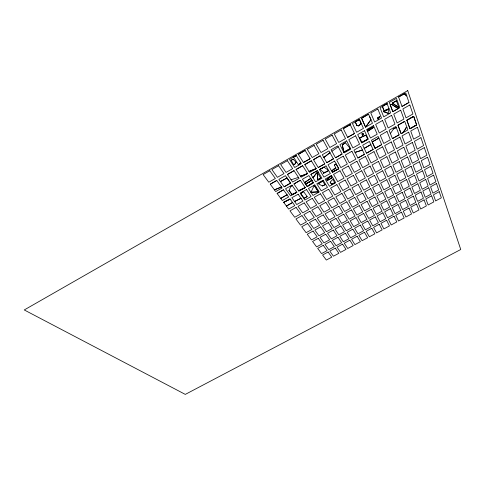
<?xml version="1.0" encoding="UTF-8"?>
<svg xmlns="http://www.w3.org/2000/svg" width="485" height="485" viewBox="0 0 485 485"><rect width="100%" height="100%" fill="white"/><g stroke="black" fill="none" stroke-linecap="round" stroke-linejoin="round"><path stroke-width="0.73" d="M305.677 184.076L312.025 180.499L305.677 184.076L307.193 186.531L313.565 182.948L308.896 175.576L302.422 179.238L307.193 186.531L313.195 182.342L307.193 186.531M286.95 177.995L280.433 181.572L286.95 177.995L290.539 183.069L284.137 186.81L290.588 183.16L285.416 175.661L278.863 179.383L284.137 186.81M330.158 182.117L331.722 184.421L334.553 182.76L333.08 179.171L330.158 182.117L331.722 184.421M358.56 125.912L361.222 123.505L358.56 125.912L356.96 125.609L355.184 121.808L359.367 119.419L363.453 128.379L356.596 132.278L352.443 123.499L359.421 119.51L355.238 121.899L356.96 125.609M291.994 194.612L289.024 190.356L291.994 194.612L296.856 192.23L291.958 194.515M383.617 111.714L388.115 109.404L383.617 111.714L389.025 113.611L388.115 109.404M392.298 103.087L398.731 107.458L392.298 103.087L396.415 100.765L392.444 103.129M404.066 93.866L406.769 95.897L404.066 93.866L398.591 96.994L401.986 106.457L408.994 102.468L405.787 93.005L398.591 96.994M398.118 108.531L391.498 104.354L390.255 104.942L391.528 104.214L398.118 108.531L392.826 111.665L399.804 107.694L396.427 98.358L389.322 102.42L392.826 111.665M290.933 186.252L292.237 185.519L290.933 186.252L289.012 190.453M318.36 191.896L314.256 185.391L310.927 192.29L318.36 191.896L314.256 185.391M363.465 133.975C360.191 138.237 366.096 132.684 361.895 133.854L362.519 135.642M393.468 128.968L396.263 127.506L393.468 128.968L390.395 133.569M296.129 162.336L294.747 164.154L293.722 164.712L294.795 164.251L296.129 162.336L293.14 159.177L291.115 160.329L293.098 159.238M402.944 132.569C408.922 123.305 404.12 132.975 401.162 133.69L407.843 129.938L404.708 121.341L397.918 125.178L401.107 133.605M379.791 116.673C373.905 123.784 384.132 113.254 377.554 117.897L378.045 119.219M365.508 127.009L361.549 118.176L368.558 114.169L372.48 123.245L365.593 127.161L370.916 119.716L369.728 116.891M302.949 175.376L307.605 173.539L301.1 177.219L296.062 169.489L302.676 165.731L307.605 173.539L300.445 176.188L303.064 175.394M298.899 164.348L300.785 162.736L298.475 164.845L293.492 157.055M326.793 179.662L331.14 176.019L326.793 179.662L327.151 180.59L331.873 177.904L331.14 176.019M317.208 173.406L317.687 173.042L320.724 177.995L317.681 179.717L317.208 173.406L317.687 173.042M331.946 170.714C342.392 165.112 329.218 169.58 332.686 172.048L338.675 168.713L336.172 164.051L334.365 165.058L335.82 168.071M342.277 144.876L345.375 142.742L350.322 148.555L343.877 152.138L342.277 144.876L343.986 152.169M342.392 144.924L345.375 142.742M304.604 182.548L310.703 178.413L311.928 180.365L305.52 183.979L304.635 182.627L310.703 178.413M367.794 131.199L373.183 127.7L373.056 126.967L367.345 130.035L367.794 131.199L373.183 127.7M300.688 193.406L303.598 191.648L307.175 196.54L304.259 198.226L300.73 193.497L303.598 191.648M405.478 128.246C409.207 126.664 404.714 127.755 405.666 128.749M331.704 184.312L334.553 182.76M382.332 106.336L387.054 103.59L382.386 106.433L384.144 110.865L389.031 108.676L384.065 110.719L382.386 106.433M323.562 172.345L320.009 169.398L323.938 167.125L327.399 169.526L328.206 170.841C324.756 173.175 322.537 171.641 323.707 173.436M323.592 173.381L328.206 170.841M298.323 154.321L305.113 150.435L310.127 158.716L303.446 162.511L298.372 154.412L305.113 150.435M343.277 128.616L350.225 124.645L343.277 128.616L347.636 137.376L354.462 133.49L350.225 124.645M296.214 155.521L289.503 159.486L294.728 167.477L301.373 163.694L296.214 155.521L294.037 156.752M370.916 119.716L365.593 127.161L361.604 118.267L368.558 114.169M387.115 103.681L380.04 107.725L383.708 116.855L390.655 112.902L387.054 103.59M343.877 152.138L350.322 148.555M270.248 184.161L276.777 180.45L282.131 187.944L275.704 191.575L270.29 184.251L276.777 180.45M287.423 174.4L294.007 170.659L299.081 178.359L292.6 182.027L287.466 174.497L294.007 170.659M304.744 164.56L311.328 160.82L304.792 164.651L309.636 172.387L316.171 168.695L311.328 160.82M313.462 159.607L320.136 155.812L324.774 163.827L318.215 167.537L313.51 159.698L320.136 155.812M326.823 162.669L333.371 158.85L326.823 162.669L322.27 154.721L328.969 150.914L333.419 158.941M335.474 157.777L342.095 154.036L337.796 145.9L331.067 149.726L335.474 157.777L342.095 154.036M318.251 183.651L322.719 181.117L324.968 184.73L322.422 185.973L318.275 183.73L322.719 181.117M277.093 193.424L283.489 189.811L288.611 196.983L282.318 200.517L277.141 193.515L283.489 189.811M293.916 183.918L300.361 180.281L305.21 187.646L298.863 191.211L293.958 184.015L300.361 180.281M310.873 174.339L317.378 170.665L321.955 178.231L315.553 181.827L310.921 174.436L317.378 170.665M401.162 133.69L397.973 125.263L404.708 121.341M372.195 141.911L378.876 138.14L372.195 141.911L375.093 148.349L381.689 144.645L378.167 136.455L371.455 140.244L375.093 148.349M317.566 179.662L320.724 177.995M409.88 128.689L416.579 124.906L413.711 116.376L406.891 120.231L409.934 128.774L416.633 124.991L413.705 116.364L406.891 120.231L409.934 128.774L416.579 124.906M293.54 157.152L296.262 155.618M375.044 148.258L381.689 144.645M357.9 158.019L364.441 154.339L360.622 146.361L353.971 150.12L357.9 158.019L364.441 154.339M366.478 153.193L373.044 149.501L366.478 153.193L362.695 145.191L369.376 141.42L373.08 149.58M392.438 138.601L399.088 134.86L395.863 126.458L389.097 130.277L392.438 138.601L399.088 134.86M283.689 202.372L289.951 198.856L294.813 205.628L288.642 209.077L283.64 202.281L290.133 199.135L283.64 202.281M361.871 142.432L367.66 139.195L365.872 135.151L359.785 137.861L361.871 142.432L367.66 139.195M379.846 116.764L377.554 117.897M291.073 179.783L298.439 177.389M318.384 191.805L310.927 192.29M363.52 134.066L361.895 133.854M356.869 125.433L358.579 125.76M383.635 111.568L389.025 113.611M320.009 169.398L323.938 167.125M408.994 102.468L401.986 106.457M413.699 116.358L406.885 120.225M373.056 126.967L367.345 130.035M291.109 160.299L293.722 164.712M365.872 135.151L359.785 137.861M354.462 133.49L347.636 137.376M338.269 146.797L331.904 151.253M336.172 164.051L334.365 165.058M338.675 168.713L332.686 172.048M324.774 163.827L318.215 167.537M331.873 177.904L327.151 180.59M324.968 184.73L322.422 185.973M310.127 158.716L303.446 162.511M311.928 180.365L305.52 183.979M302.676 165.731L296.062 169.489M307.175 196.54L304.259 198.226M359.367 119.419L361.276 123.596M390.255 104.942L392.765 111.574M396.415 100.765L398.731 107.458M317.323 173.448L317.681 179.717M316.438 173.133L313.013 177.777L316.438 173.133L318.239 172.084L316.438 173.133M329.958 152.69L323.859 157.492L329.958 152.69M407.727 90.604L24.25 309.951L185.288 394.396L460.75 249.502L407.727 90.604M269.799 170.75L263.125 174.564L268.793 182.227L275.353 178.498L269.799 170.75M278.578 165.725L271.879 169.556L277.402 177.328L283.992 173.581L278.578 165.725M287.399 160.687L280.669 164.53L286.047 172.411L292.661 168.647L287.399 160.687M314.104 145.421L307.284 149.319L312.207 157.528L318.912 153.715L314.104 145.421M323.089 140.286L316.232 144.203L321.009 152.526L327.745 148.695L323.089 140.286M332.11 135.127L325.223 139.062L329.842 147.495L336.608 143.645L332.11 135.127M341.173 129.944L334.256 133.896L338.724 142.445L345.514 138.583L341.173 129.944M377.839 108.979L370.801 113.005L374.626 122.02L381.543 118.085L377.839 108.979M346.666 140.862L339.9 144.706L344.162 152.866L350.813 149.107L346.666 140.862M355.572 135.8L348.776 139.662L352.886 147.931L359.567 144.154L355.572 135.8M364.514 130.72L357.688 134.6L361.652 142.978L368.357 139.183L364.514 130.72M373.498 125.615L366.642 129.513L370.449 138.001L377.191 134.187L373.498 125.615M382.526 120.486L375.639 124.402L379.294 132.999L386.06 129.174L382.526 120.486M391.589 115.339L384.672 119.268L388.17 127.979L394.966 124.136L391.589 115.339M400.695 110.162L393.747 114.108L397.088 122.935L403.914 119.074L400.695 110.162M409.843 104.966L402.865 108.931L406.048 117.867L412.905 113.993L409.843 104.966M291.952 185.149L285.532 188.774L290.576 195.873L296.893 192.321L291.952 185.149M325.993 165.925L319.457 169.611L323.956 177.104L330.382 173.491L325.993 165.925M334.595 161.062L328.03 164.773L332.389 172.363L338.839 168.738L334.595 161.062M343.228 156.182L336.638 159.904L340.858 167.604L347.339 163.96L343.228 156.182M351.91 151.284L345.29 155.024L349.364 162.821L355.869 159.159L351.91 151.284M386.994 131.465L380.258 135.273L383.744 143.487L390.37 139.759L386.994 131.465M370.819 144.633L364.193 148.368L370.819 144.633M287.047 194.77L280.767 198.42L287.047 194.77M298.202 194.218L291.873 197.68L296.735 204.549L302.931 201.087L298.166 194.242M306.484 189.568L300.166 193.115L304.865 200.008L311.079 196.528L306.484 189.568M314.801 184.9L308.454 188.459L313.025 195.443L319.269 191.951L314.801 184.9M323.155 180.208L316.784 183.785L321.216 190.86L327.484 187.356L323.155 180.208M331.54 175.497L325.144 179.092L329.442 186.258L335.741 182.742L331.54 175.497M339.967 170.762L333.541 174.376L337.705 181.639L344.029 178.104L339.967 170.762M348.424 166.015L341.967 169.641L346.005 177.001L352.353 173.448L348.424 166.015M356.918 161.244L350.437 164.882L354.335 172.345L360.707 168.774L356.918 161.244M365.447 156.449L358.942 160.105L362.701 167.664L369.103 164.082L365.447 156.449M374.014 151.641L367.478 155.309L371.098 162.966L377.53 159.371L374.014 151.641M382.623 146.809L376.057 150.495L379.537 158.249L385.993 154.636L382.623 146.809M391.262 141.953L384.672 145.658L388.006 153.509L394.487 149.883L391.262 141.953M399.937 137.079L393.317 140.802L396.512 148.756L403.023 145.112L399.937 137.079M408.655 132.187L402.004 135.921L405.054 143.978L411.595 140.323L408.655 132.187M417.409 127.27L410.728 131.023L413.632 139.177L420.198 135.509L417.409 127.27M292.546 202.506L286.423 206.076L292.546 202.506M296.099 207.422L289.957 210.854L294.704 217.28L300.748 213.915L296.099 207.422M304.18 202.906L298.014 206.349L302.64 212.86L308.709 209.484L304.18 202.906M312.298 198.371L306.108 201.833L310.606 208.429L316.705 205.04L312.298 198.371M320.452 193.818L314.231 197.292L318.609 203.979L324.726 200.578L320.452 193.818M328.636 189.247L322.392 192.733L326.635 199.511L332.783 196.092L328.636 189.247M336.851 184.658L330.582 188.156L334.705 195.025L340.876 191.593L336.851 184.658M345.102 180.044L338.809 183.56L342.798 190.52L348.994 187.077L345.102 180.044M353.389 175.418L347.072 178.947L350.928 185.998L357.154 182.536L353.389 175.418M361.713 170.768L355.366 174.315L359.094 181.457L365.338 177.983L361.713 170.768M370.067 166.1L363.695 169.665L367.291 176.898L373.565 173.412L370.067 166.1M378.458 161.414L372.056 164.991L375.523 172.32L381.816 168.816L378.458 161.414M386.884 156.71L380.452 160.299L383.787 167.725L390.11 164.203L386.884 156.71M395.342 151.987L388.891 155.588L392.08 163.106L398.434 159.577L395.342 151.987M403.841 147.24L397.361 150.859L400.416 158.474L406.794 154.927L403.841 147.24M412.371 142.475L405.86 146.106L408.782 153.818L415.184 150.253L412.371 142.475M420.938 137.685L414.402 141.335L417.185 149.144L423.611 145.567L420.938 137.685M301.985 215.631L295.959 218.977L300.518 225.137L306.447 221.857L301.985 215.631M309.909 211.23L303.865 214.588L308.302 220.833L314.256 217.535L309.909 211.23M317.869 206.804L311.8 210.181L316.117 216.504L322.095 213.2L317.869 206.804M325.859 202.366L319.767 205.749L323.962 212.163L329.964 208.841L325.859 202.366M333.886 197.904L327.763 201.305L331.837 207.804L337.863 204.47L333.886 197.904M341.937 193.43L335.796 196.843L339.742 203.427L345.793 200.081L341.937 193.43M350.024 188.938L343.859 192.363L347.684 199.032L353.759 195.673L350.024 188.938M358.148 184.421L351.952 187.865L355.65 194.624L361.749 191.248L358.148 184.421M366.302 179.893L360.082 183.348L363.653 190.193L369.776 186.804L366.302 179.893M374.487 175.346L368.242 178.813L371.692 185.749L377.839 182.342L374.487 175.346M382.707 170.775L376.439 174.26L379.755 181.281L385.927 177.868L382.707 170.775M390.965 166.191L384.666 169.689L387.854 176.801L394.05 173.369L390.965 166.191M399.252 161.584L392.929 165.094L395.984 172.296L402.211 168.853L399.252 161.584M407.57 156.958L401.222 160.487L404.15 167.78L410.401 164.324L407.57 156.958M415.93 152.314L409.552 155.861L412.347 163.245L418.622 159.771L415.93 152.314M424.32 147.652L417.918 151.211L420.58 158.686L426.879 155.2L424.32 147.652M307.629 223.506L301.725 226.774L306.096 232.685L311.916 229.478L307.629 223.506M315.408 219.208L309.472 222.488L313.734 228.477L319.573 225.258L315.408 219.208M323.21 214.891L317.257 218.183L321.397 224.258L327.266 221.027L323.21 214.891M331.049 210.557L325.071 213.861L329.097 220.02L334.983 216.771L331.049 210.557M338.918 206.21L332.916 209.526L336.82 215.764L342.731 212.503L338.918 206.21M346.817 201.839L340.791 205.173L344.58 211.49L350.516 208.223L346.817 201.839M354.747 197.456L348.697 200.802L352.365 207.198L358.324 203.918L354.747 197.456M362.707 193.054L356.633 196.413L360.185 202.894L366.163 199.602L362.707 193.054M370.698 188.635L364.605 192.005L368.03 198.571L374.038 195.267L370.698 188.635M378.724 184.197L372.601 187.58L375.911 194.23L381.938 190.914L378.724 184.197M386.781 179.741L380.634 183.142L383.817 189.877L389.873 186.543L386.781 179.741M394.869 175.273L388.703 178.68L391.759 185.5L397.833 182.154L394.869 175.273M402.993 170.781L396.797 174.206L399.731 181.111L405.83 177.752L402.993 170.781M411.147 166.27L404.926 169.714L407.733 176.704L413.857 173.333L411.147 166.27M419.337 161.748L413.087 165.197L415.772 172.278L421.92 168.889L419.337 161.748M427.558 157.201L421.283 160.668L423.835 167.834L430.007 164.433L427.558 157.201M313.049 231.066L307.254 234.255L311.455 239.936L317.166 236.801L313.049 231.066M320.682 226.865L314.862 230.066L318.948 235.825L324.683 232.679L320.682 226.865M328.339 222.651L322.495 225.864L326.472 231.703L332.231 228.544L328.339 222.651M336.026 218.42L330.164 221.651L334.026 227.556L339.809 224.391L336.026 218.42M343.744 214.176L337.857 217.413L341.61 223.403L347.412 220.22L343.744 214.176M351.492 209.908L345.581 213.164L349.224 219.226L355.044 216.037L351.492 209.908M359.27 205.634L353.341 208.896L356.863 215.043L362.707 211.836L359.27 205.634M367.078 201.336L361.125 204.609L364.532 210.836L370.401 207.616L367.078 201.336M374.917 197.019L368.939 200.311L372.231 206.616L378.124 203.385L374.917 197.019M382.786 192.69L376.784 195.995L379.961 202.378L385.872 199.135L382.786 192.69M390.692 188.344L384.66 191.66L387.715 198.123L393.656 194.873L390.692 188.344M398.621 183.979L392.571 187.307L395.505 193.854L401.465 190.587L398.621 183.979M406.582 179.602L400.507 182.942L403.326 189.568L409.304 186.288L406.582 179.602M414.578 175.2L408.479 178.559L411.171 185.264L417.179 181.972L414.578 175.2M422.599 170.787L416.482 174.151L419.052 180.947L425.078 177.643L422.599 170.787M430.656 166.349L424.514 169.732L426.964 176.613L433.014 173.29L430.656 166.349M318.257 238.323L312.564 241.439L316.602 246.901L322.216 243.84L318.257 238.323M325.744 234.225L320.033 237.353L323.962 242.888L329.594 239.814L325.744 234.225M333.262 230.108L327.527 233.249L331.352 238.856L337.002 235.771L333.262 230.108M340.809 225.974L335.056 229.126L338.766 234.807L344.441 231.709L340.809 225.974M348.382 221.827L342.604 224.991L346.211 230.745L351.904 227.635L348.382 221.827M355.984 217.662L350.188 220.839L353.686 226.665L359.397 223.549L355.984 217.662M363.617 213.479L357.797 216.668L361.186 222.573L366.921 219.444L363.617 213.479M371.28 209.284L365.435 212.485L368.709 218.468L374.468 215.322L371.28 209.284M378.973 205.07L373.104 208.283L376.269 214.34L382.047 211.187L378.973 205.07M386.69 200.845L380.804 204.07L383.853 210.205L389.655 207.034L386.69 200.845M394.438 196.601L388.527 199.838L391.462 206.046L397.288 202.869L394.438 196.601M402.217 192.339L396.281 195.588L399.106 201.875L404.951 198.686L402.217 192.339M410.025 188.065L404.072 191.326L406.776 197.692L412.644 194.491L410.025 188.065M417.864 183.773L411.886 187.046L414.475 193.491L420.368 190.278L417.864 183.773M425.739 179.462L419.731 182.748L422.205 189.271L428.116 186.046L425.739 179.462M433.638 175.133L427.612 178.431L429.959 185.04L435.894 181.796L433.638 175.133M323.265 245.307L317.675 248.35L321.561 253.606L327.072 250.612L323.265 245.307M330.618 241.294L325.005 244.355L328.788 249.678L334.323 246.671L330.618 241.294M337.996 237.274L332.364 240.342L336.044 245.737L341.598 242.718L337.996 237.274M345.405 233.23L339.755 236.316L343.332 241.779L348.903 238.753L345.405 233.23M352.844 229.181L347.169 232.273L350.637 237.808L356.233 234.77L352.844 229.181M360.307 225.107L354.614 228.211L357.972 233.819L363.586 230.769L360.307 225.107M367.794 221.027L362.083 224.143L365.338 229.817L370.97 226.756L367.794 221.027M375.317 216.922L369.582 220.051L372.729 225.804L378.385 222.73L375.317 216.922M382.865 212.812L377.106 215.946L380.149 221.772L385.817 218.686L382.865 212.812M390.437 208.677L384.66 211.83L387.594 217.729L393.286 214.631L390.437 208.677M398.039 204.531L392.244 207.695L395.063 213.667L400.78 210.557L398.039 204.531M405.672 200.372L399.852 203.548L402.562 209.593L408.303 206.471L405.672 200.372M413.335 196.195L407.491 199.377L410.092 205.501L415.851 202.372L413.335 196.195M421.029 191.999L415.16 195.2L417.646 201.396L423.429 198.25L421.029 191.999M428.746 187.792L422.859 190.999L425.23 197.274L431.032 194.121L428.746 187.792M436.494 183.566L430.583 186.792L432.844 193.139L438.67 189.975L436.494 183.566M328.078 252.024L322.592 255.001L326.332 260.063L331.746 257.135L328.078 252.024M335.305 248.102L329.794 251.091L333.431 256.219L338.87 253.279L335.305 248.102M342.549 244.167L337.02 247.168L340.561 252.358L346.017 249.411L342.549 244.167M349.824 240.214L344.277 243.227L347.721 248.49L353.189 245.525L349.824 240.214M357.13 236.25L351.558 239.275L354.899 244.604L360.391 241.633L357.13 236.25M364.459 232.273L358.87 235.31L362.107 240.706L367.618 237.723L364.459 232.273M371.813 228.277L366.199 231.327L369.34 236.789L374.869 233.794L371.813 228.277M379.197 224.27L373.565 227.326L376.596 232.861L382.15 229.86L379.197 224.27M386.606 220.251L380.955 223.318L383.877 228.92L389.449 225.907L386.606 220.251M394.044 216.213L388.37 219.293L391.189 224.967L396.785 221.936L394.044 216.213M401.507 212.157L395.815 215.249L398.531 220.996L404.138 217.959L401.507 212.157M409 208.089L403.284 211.193L405.89 217.007L411.522 213.964L409 208.089M416.518 204.009L410.783 207.125L413.281 213.012L418.937 209.95L416.518 204.009M424.066 199.911L418.306 203.039L420.701 208.999L426.376 205.925L424.066 199.911M431.638 195.801L425.86 198.935L428.146 204.967L433.839 201.887L431.638 195.801M439.246 191.672L433.445 194.818L435.615 200.923L441.332 197.831L439.246 191.672M300.979 198.292L294.571 201.505L300.979 198.292M305.168 187.556L298.554 190.757L305.168 187.556M316.062 168.622L309.042 171.423L316.062 168.622M281.488 187.016L274.437 189.823L281.488 187.016M362.374 150.041L355.099 152.399L362.374 150.041"/></g></svg>
